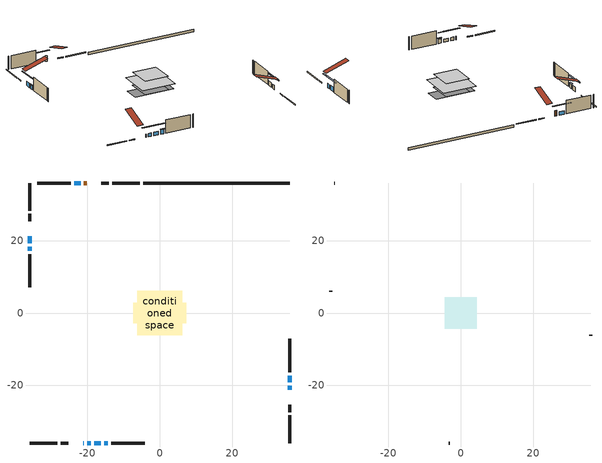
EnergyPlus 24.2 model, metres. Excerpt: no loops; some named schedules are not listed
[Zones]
conditioned space
 floor adiabatic (Floor2 construction): -4.55,-4.55 -4.55,4.55 4.55,4.55 4.55,-4.55 z0.91
 floor adiabatic (AdiabaticFloorConstruction): -6.22,-6.22 -6.22,6.22 6.22,6.22 6.22,-6.22 z3.35
 floor foundation (Slab1 construction): -7.3,-2.83 -7.3,2.83 7.3,2.83 7.3,-2.83 z0
 wall outside (RimJoist1 construction): -5.51,35.96 -13.15,35.96 / -35.96,-35.96 -28.32,-35.96 / -35.96,35.96 -35.96,28.32 / 35.96,-35.96 35.96,-28.32 z0.91:1.21
 wall outside (RimJoist2 construction): -14.08,35.96 -16.13,35.96 / -27.39,-35.96 -25.34,-35.96 / -35.96,27.39 -35.96,25.34 / 35.96,-27.39 35.96,-25.34 z0.91:1.21
 wall outside (AdiabaticWallConstruction 1): -20.24,35.96 -20.96,35.96 z0.91:2.94
 wall outside (AdiabaticWallConstruction): -21.23,-35.96 -21.02,-35.96 / -21.89,35.96 -23.72,35.96 / -20.09,-35.96 -19.1,-35.96 / -18.17,-35.96 -16.34,-35.96 z0.91:2.13; 35.96,-21.23 35.96,-20.11 z0.91:2.49; 35.96,-19.18 35.96,-17.35 z0.91:2.56; -35.96,21.23 -35.96,19.3 / -15.41,-35.96 -14.35,-35.96 z0.91:2.54; -35.96,18.37 -35.96,17.25 z0.91:2.43
 wall outside (Wall1 construction): -24.65,35.96 -33.88,35.96 / -13.42,-35.96 -4.18,-35.96 / -35.96,16.32 -35.96,7.08 / 35.96,-16.42 35.96,-7.18 z0.91:5.79
 wall foundation (FoundationWall1 construction): 35.96,35.96 -4.58,35.96 z0:0.91
 window (WindowConstruction 8): -21.23,-35.96 -21.02,-35.96 z0.91:2.13
 window (WindowConstruction): 35.96,-21.23 35.96,-20.11 z0.91:2.49
 window (WindowConstruction 1): -21.89,35.96 -23.72,35.96 z0.91:2.13
 window (WindowConstruction 2): 35.96,-19.18 35.96,-17.35 z0.91:2.56
 window (WindowConstruction 3): -20.09,-35.96 -19.1,-35.96 z0.91:2.13
 window (WindowConstruction 4): -18.17,-35.96 -16.34,-35.96 z0.91:2.13
 window (WindowConstruction 5): -35.96,21.23 -35.96,19.3 z0.91:2.53
 window (WindowConstruction 6): -15.41,-35.96 -14.35,-35.96 z0.91:2.53
 window (WindowConstruction 7): -35.96,18.37 -35.96,17.25 z0.91:2.43
 door (Door): -20.24,35.96 -20.96,35.96 z0.91:2.94
 ceiling adiabatic (AdiabaticFloorConstruction): 6.22,-6.22 6.22,6.22 -6.22,6.22 -6.22,-6.22 z3.35
attic - vented
 floor to conditioned space (Floor1 construction Reversed): -4.4,-4.4 -4.4,4.4 4.4,4.4 4.4,-4.4 z5.79
 wall outside (Wall3 construction): -34.81,35.96 -35.03,35.96 / -3.25,-35.96 -3.03,-35.96 / -35.96,6.15 -35.96,5.93 / 35.96,-6.25 35.96,-6.04 z0.91:5.79
 roof outside (Roof1 construction): -19.31,35.96,5.79 -19.31,27.39,8.64 -17.06,27.39,8.64 -17.06,35.96,5.79; -22.15,-35.96,5.79 -22.15,-27.39,8.64 -24.41,-27.39,8.64 -24.41,-35.96,5.79; -35.96,22.15,5.79 -27.39,22.15,8.64 -27.39,24.41,8.64 -35.96,24.41,5.79; 35.96,-22.15,5.79 27.39,-22.15,8.64 27.39,-24.41,8.64 35.96,-24.41,5.79
shading: 35.96,-17.47 35.96,-23.86 36.37,-23.86 36.37,-17.47 z5.13; -26.36,35.96 -19.25,35.96 -19.25,36.37 -26.36,36.37 z4.77; 35.96,-14.71 35.96,-21.82 36.37,-21.82 36.37,-14.71 z5.2; -16.46,-35.96 -22.73,-35.96 -22.73,-36.37 -16.46,-36.37 z4.77; -13.7,-35.96 -20.81,-35.96 -20.81,-36.37 -13.7,-36.37 z4.77; -35.96,16.66 -35.96,23.86 -36.37,23.86 -36.37,16.66 z5.17; -14.15,-35.96 -15.62,-35.96 -15.62,-36.37 -14.15,-36.37 z2.74; -35.96,17.05 -35.96,18.57 -36.37,18.57 -36.37,17.05 z2.64
[Building]
Building 1: Terrain=Suburbs
[Site:Location]
Windsor AP_ON: Latitude {deg}=42.28; Longitude {deg}=-82.96; Time Zone {hr}=-5; Elevation {m}=190; Keep Site Location Information=Yes
[Site:GroundTemperature:Shallow]
6.34957, 4.46684, 4.31606, 5.20952, 8.79623, 12.3662, 15.4612, 17.4219, 17.5884, 15.9938, 12.9777, 9.51722
[Site:WaterMainsTemperature]
Calculation Method=Schedule; Temperature Schedule=mains temperature schedule
[Material] Roughness=Rough; Thermal Absorptance=0.9
Name | Thickness {m} | Conductivity {W/m-K} | Density {kg/m3} | Specific Heat {J/kg-K} | Solar Absorptance | Visible Absorptance
asphalt or fiberglass shingles | 0.00635 | 0.162714 | 1121.4 | 1465.45 | 0.4 | 0.4
ceiling stud and cavity | 0.1397 | 0.117363 | 65.682 | 1177.47 | 0.7 | 0.7
concrete 4.0 in. | 0.1016 | 1.803125 | 2242.8 | 837.4 | 0.7 | 0.7
concrete 8.0 in. | 0.2032 | 1.803125 | 2242.8 | 837.4 | 0.7 | 0.7
door material | 0.04445 | 0.053851 | 512.64 | 1214.23 | 0.7 | 0.7
exterior vertical ins | 0.0134723 | 0.029427 | 32.04 | 1214.23 | 0.7 | 0.7
floor covering | 0.0127 | 9.015625 | 54.468 | 1339.84 | 0.6 | 0.6
floor covering 1 | 0.0127 | 0.0433444 | 54.468 | 1339.84 | 0.6 | 0.6
floor rigid ins; wall rigid ins | 0.512978 | 0.029427 | 32.04 | 1214.23 | 0.7 | 0.7
floor stud and cavity | 0.0889 | 0.340671 | 50.32683 | 1063.81 | 0.7 | 0.7
floor stud and cavity 1 | 0.1397 | 1.75129 | 37.0049 | 1207.88 | 0.7 | 0.7
furniture material conditioned space 1 | 0.1524 | 0.115458 | 640.8 | 1214.23 | 0.6 | 0.6
gypsum board | 0.0127 | 0.160291 | 801 | 837.4 | 0.6 | 0.6
gypsum board 1 | 0.0127 | 0.160291 | 801 | 837.4 | 0.7 | 0.7
osb sheathing 0.5 in. | 0.0127 | 0.115458 | 512.64 | 1214.23 | 0.7 | 0.7
osb sheathing 0.75 in. | 0.01905 | 0.115458 | 512.64 | 1214.23 | 0.7 | 0.7
osb sheathing 2.0 in. | 0.0508 | 0.115458 | 512.64 | 1214.23 | 0.7 | 0.7
rim joist stud and cavity | 0.0508 | 0.0451784 | 125.044 | 1163.47 | 0.6 | 0.6
rim joist stud and cavity 1 | 0.0508 | 0.194335 | 50.32683 | 1063.81 | 0.6 | 0.6
slab rigid ins | 0.00025908 | 0.029427 | 32.04 | 1214.23 | 0.7 | 0.7
wall stud and cavity | 0.1397 | 0.116503 | 139.0536 | 1170.24 | 0.7 | 0.7
wall stud and cavity 1 | 0.0889 | 6.1454 | 50.32683 | 1063.81 | 0.6 | 0.6
wall stud and cavity 2 | 0.0889 | 0.380278 | 52.3479 | 1209.89 | 0.7 | 0.7
wall stud and cavity 3 | 0.0889 | 0.391764 | 83.0341 | 1211.67 | 0.7 | 0.7
wood siding | 0.0254 | 0.102417 | 544.68 | 1172.36 | 0.4 | 0.4
wood siding 1 | 0.00254 | 0.102417 | 544.68 | 1172.36 | 0.4 | 0.4
wood siding 2; wood siding 3; wood siding 4 | 0.0254 | 0.102417 | 544.68 | 1172.36 | 0.7 | 0.7
[WindowMaterial:SimpleGlazingSystem]
Name | U-Factor {W/m2-K} | Solar Heat Gain Coefficient
WindowMaterial | 2.91452 | 0.67
WindowMaterial 1 | 2.904297 | 0.68
WindowMaterial 2 | 2.99117 | 0.58
WindowMaterial 3 | 2.93155 | 0.66
WindowMaterial 4 | 2.88953 | 0.69
WindowMaterial 5 | 2.915653 | 0.67
WindowMaterial 6 | 3.026374 | 0.54
[Construction]
AdiabaticFloorConstruction: floor stud and cavity 1, floor rigid ins, osb sheathing 0.75 in., floor covering 1
AdiabaticWallConstruction: wood siding 3, wall rigid ins, wall stud and cavity 2, gypsum board
AdiabaticWallConstruction 1: wood siding 4, wall rigid ins, wall stud and cavity 2, gypsum board
Door: door material
Floor1 construction Reversed: gypsum board, ceiling stud and cavity
Floor2 construction: floor stud and cavity, floor covering
FoundationWall1 construction: concrete 8.0 in., gypsum board 1
furniture construction conditioned space 1: furniture material conditioned space 1
PartitionWallConstruction: gypsum board, wall stud and cavity 3, gypsum board
RimJoist1 construction: wood siding 2, osb sheathing 2.0 in., rim joist stud and cavity
RimJoist2 construction: wood siding 2, rim joist stud and cavity 1
Roof1 construction: asphalt or fiberglass shingles
Slab1 construction: slab rigid ins, concrete 4.0 in.
Wall1 construction: wood siding, osb sheathing 0.5 in., wall stud and cavity, gypsum board
Wall3 construction: wood siding 1, wall stud and cavity 1
WindowConstruction: WindowMaterial
WindowConstruction 1; WindowConstruction 4: WindowMaterial 1
WindowConstruction 2: WindowMaterial 2
WindowConstruction 3: WindowMaterial 3
WindowConstruction 5: WindowMaterial 4
WindowConstruction 6; WindowConstruction 7: WindowMaterial 5
WindowConstruction 8: WindowMaterial 6
[Zone] Multiplier=1; Part of Total Floor Area=Yes
Name | Volume {m3}
attic - vented | 35.8611
conditioned space | 470.7
[Space]
Name | Zone | Volume {m3}
attic - vented 1 | attic - vented | 35.8611
conditioned space 1 | conditioned space | 470.7
[ZoneInfiltration:EffectiveLeakageArea]
infil attic - vented 1: Zone or Space=attic - vented 1; Schedule=Always On Discrete; Effective Air Leakage Area {cm2}=3438.22; Stack Coefficient=0.000537697; Wind Coefficient=1.56671e-05
[ZoneMixing]
whole house fan mix: Zone or Space=attic - vented; Schedule=Always On Continuous; Design Flow Rate Calculation Method=Flow/Zone; Design Flow Rate {m3/s}=0; Source Zone or Space=conditioned space
[SurfaceProperty:ExposedFoundationPerimeter]
Slab1: Exposed Perimeter Calculation Method=TotalExposedPerimeter; Total Exposed Perimeter {m}=40.538
[InternalMass] Zone or ZoneList=conditioned space; Space or SpaceList=conditioned space 1
Name | Construction | Surface Area {m2}
furniture mass conditioned space 1 | furniture construction conditioned space 1 | 128.064
partition wall mass | PartitionWallConstruction | 237.43
[Lights]
interior lighting: Zone or ZoneList or Space or SpaceList=conditioned space 1; Schedule=interior lighting schedule; Design Level Calculation Method=LightingLevel; Lighting Level {W}=343.2; Return Air Fraction=0; Fraction Radiant=0.6; Fraction Visible=0.2; Fraction Replaceable=1
[People]
occupants: Zone or ZoneList or Space or SpaceList=conditioned space 1; Number of People Schedule=occupants schedule; Number of People Calculation Method=People; Number of People=3; Fraction Radiant=0.314171; Sensible Heat Fraction=0.56303; Activity Level Schedule=occupants activity schedule; Carbon Dioxide Generation Rate {m3/s-W}=0; Enable ASHRAE 55 Comfort Warnings=No; Mean Radiant Temperature Calculation Type=EnclosureAveraged
[ElectricEquipment] Zone or ZoneList or Space or SpaceList=conditioned space 1; Design Level Calculation Method=EquipmentLevel
Name | Schedule | Design Level {W} | Fraction Latent | Fraction Radiant | Fraction Lost
clothes dryer | clothes dryer schedule | 140.772 | 0.015 | 0.081 | 0.85
clothes washer | clothes washer schedule | 32.1985 | 0.03 | 0.162 | 0.7
cooking range | cooking range schedule | 215.147 | 0.08 | 0.432 | 0.2
dishwasher | dishwasher schedule | 66.8632 | 0.3 | 0.18 | 0.4
fridge | fridge schedule | 72.9452 | 0 | 0.6 | 0
mech vent bath fan 0 | mech vent bath fan 0 schedule | 50.2 | 0 | 0 | 1
mech vent house fan | mech vent house fan schedule | 0 | 0 | 0 | 1
mech vent house fan cfis | mech vent house fan cfis schedule | 0 | 0 | 0 | 0
misc plug loads | misc plug loads schedule | 494.7 | 0.045 | 0.513 | 0.1
whole house fan | Always On Discrete | 0 | 0 | 0 | 1
[OtherEquipment] Zone or ZoneList or Space or SpaceList=conditioned space 1; Design Level Calculation Method=EquipmentLevel
Name | Fuel Type | Schedule | Design Level {W} | Fraction Latent | Fraction Radiant | Fraction Lost
clothes dryer 1 | Electricity | clothes dryer schedule | 0 | 0.015 | 0.081 | 0.85
cooking range 1 | Electricity | cooking range schedule | 0 | 0.08 | 0.432 | 0.2
general water use latent | None | general water use schedule | 62.594 | 1 | 0 | 0
general water use sensible | None | general water use schedule | -61.6891 | 0 | 0.6 | 0
mech vent house fan latent load | None | Always On Discrete | 0 | 1 | 0 | 0
mech vent house fan sensible load | None | Always On Discrete | 0 | 0 | 0 | 0
water heater energy adjustment1 | Electricity | Always On Discrete | 0.01 | 0 | 0 | 1
[ZoneInfiltration:DesignFlowRate] Zone or ZoneList or Space or SpaceList=conditioned space 1; Schedule=Always On Discrete; Design Flow Rate Calculation Method=Flow/Zone; Design Flow Rate {m3/s}=0
infil flow; natural vent flow; whole house fan flow
[AvailabilityManager:Scheduled]
central ac and furnace airloop Availability Manager: Schedule=Always On Discrete
[Foundation:Kiva]
Foundation Kiva 1: Initial Indoor Air Temperature {C}=18; Wall Height Above Grade {m}=0.910011; Wall Depth Below Slab {m}=0.2032; Custom Block Material Name 1=exterior vertical ins; Custom Block Depth 1 {m}=0.910011; Custom Block X Position 1 {m}=0.2159; Custom Block Z Position 1 {m}=0
[Foundation:Kiva:Settings]
Soil Conductivity {W/m-K}=0.849921; Soil Density {kg/m3}=1842.3; Soil Specific Heat {J/kg-K}=418.7; Ground Solar Absorptivity=0.9; Ground Thermal Absorptivity=0.9; Ground Surface Roughness {m}=0.03; Far-Field Width {m}=40; Deep-Ground Boundary Condition=ZeroFlux; Deep-Ground Depth {m}=40; Minimum Cell Dimension {m}=0.2; Maximum Cell Growth Coefficient=3; Simulation Timestep=Timestep
[Exterior:Lights]
exterior lighting: Schedule=exterior lighting schedule; Design Level {W}=75.6
[EnergyManagementSystem:GlobalVariable]
central_ac_and_furnace_airloop_Fan_RTF
infil_program_Qfan
infil_program_Qinf
natural_vent_program_Qnv
natural_vent_program_Qwhf
[EnergyManagementSystem:Sensor]
Name | Output:Variable or Output:Meter Index Key | Output:Variable or Output:Meter
airflow_gain | infil flow | Infiltration Sensible Heat Gain Energy
airflow_gain_1 | natural vent flow | Infiltration Sensible Heat Gain Energy
airflow_gain_2 | whole house fan flow | Infiltration Sensible Heat Gain Energy
airflow_loss | infil flow | Infiltration Sensible Heat Loss Energy
airflow_loss_1 | natural vent flow | Infiltration Sensible Heat Loss Energy
airflow_loss_2 | whole house fan flow | Infiltration Sensible Heat Loss Energy
clg_load_cond |  | Cooling:EnergyTransfer:Zone:CONDITIONED SPACE
clg_sp_s; clg_sp_s_1 | cooling setpoint | Schedule Value
clothes_dryer_exhaust_0_sch_s | clothes dryer exhaust 0 schedule | Schedule Value
cool_season | cooling season schedule | Schedule Value
htg_load_cond |  | Heating:EnergyTransfer:Zone:CONDITIONED SPACE
htg_sp_s; htg_sp_s_1 | heating setpoint | Schedule Value
ig_ee_conv | clothes dryer | Electric Equipment Convective Heating Energy
ig_ee_conv_2 | cooking range | Electric Equipment Convective Heating Energy
ig_ee_conv_4 | fridge | Electric Equipment Convective Heating Energy
ig_ee_conv_5 | misc plug loads | Electric Equipment Convective Heating Energy
ig_ee_conv_6 | whole house fan | Electric Equipment Convective Heating Energy
ig_ee_rad | clothes dryer | Electric Equipment Radiant Heating Energy
ig_ee_rad_2 | cooking range | Electric Equipment Radiant Heating Energy
ig_ee_rad_4 | fridge | Electric Equipment Radiant Heating Energy
ig_ee_rad_5 | misc plug loads | Electric Equipment Radiant Heating Energy
ig_ee_rad_6 | whole house fan | Electric Equipment Radiant Heating Energy
ig_lgt_conv | interior lighting | Lights Convective Heating Energy
ig_lgt_rad | interior lighting | Lights Radiant Heating Energy
ig_lgt_vis | interior lighting | Lights Visible Radiation Heating Energy
ig_oe_conv | clothes dryer 1 | Other Equipment Convective Heating Energy
ig_oe_conv_1 | cooking range 1 | Other Equipment Convective Heating Energy
ig_oe_conv_2 | general water use latent | Other Equipment Convective Heating Energy
ig_oe_conv_3 | general water use sensible | Other Equipment Convective Heating Energy
ig_oe_conv_4 | water heater energy adjustment1 | Other Equipment Convective Heating Energy
ig_oe_rad | clothes dryer 1 | Other Equipment Radiant Heating Energy
ig_oe_rad_1 | cooking range 1 | Other Equipment Radiant Heating Energy
ig_oe_rad_2 | general water use latent | Other Equipment Radiant Heating Energy
ig_oe_rad_3 | general water use sensible | Other Equipment Radiant Heating Energy
ig_oe_rad_4 | water heater energy adjustment1 | Other Equipment Radiant Heating Energy
ig_ppl_conv | occupants | People Convective Heating Energy
ig_ppl_rad | occupants | People Radiant Heating Energy
im_conv | furniture mass conditioned space 1 | Surface Inside Face Convection Heat Gain Energy
im_conv_1 | partition wall mass | Surface Inside Face Convection Heat Gain Energy
im_ig | furniture mass conditioned space 1 | Surface Inside Face Internal Gains Radiation Heat Gain Energy
im_ig_1 | partition wall mass | Surface Inside Face Internal Gains Radiation Heat Gain Energy
im_lgt | furniture mass conditioned space 1 | Surface Inside Face Lights Radiation Heat Gain Energy
im_lgt_1 | partition wall mass | Surface Inside Face Lights Radiation Heat Gain Energy
im_sol | furniture mass conditioned space 1 | Surface Inside Face Solar Radiation Heat Gain Energy
im_sol_1 | partition wall mass | Surface Inside Face Solar Radiation Heat Gain Energy
im_surf | furniture mass conditioned space 1 | Surface Inside Face Net Surface Thermal Radiation Heat Gain Energy
im_surf_1 | partition wall mass | Surface Inside Face Net Surface Thermal Radiation Heat Gain Energy
mech_vent_bath_fan_0_sch_s | mech vent bath fan 0 schedule | Schedule Value
mv_conv | mech vent bath fan 0 | Electric Equipment Convective Heating Energy
mv_conv_1 | mech vent house fan | Electric Equipment Convective Heating Energy
mv_conv_2 | mech vent house fan cfis | Electric Equipment Convective Heating Energy
mv_conv_3 | mech vent house fan latent load | Other Equipment Convective Heating Energy
mv_conv_4 | mech vent house fan sensible load | Other Equipment Convective Heating Energy
mv_rad | mech vent bath fan 0 | Electric Equipment Radiant Heating Energy
mv_rad_1 | mech vent house fan | Electric Equipment Radiant Heating Energy
mv_rad_2 | mech vent house fan cfis | Electric Equipment Radiant Heating Energy
mv_rad_3 | mech vent house fan latent load | Other Equipment Radiant Heating Energy
mv_rad_4 | mech vent house fan sensible load | Other Equipment Radiant Heating Energy
natural_vent_s | natural vent schedule | Schedule Value
out_pb_s |  | Site Outdoor Air Barometric Pressure
out_wt_s |  | Site Outdoor Air Humidity Ratio
site_vw_s |  | Site Wind Speed
ss_back_out | Window1 | Surface Window Shortwave from Zone Back Out Window Heat Transfer Rate
ss_back_out_1 | Window2 | Surface Window Shortwave from Zone Back Out Window Heat Transfer Rate
ss_back_out_2 | Window3 | Surface Window Shortwave from Zone Back Out Window Heat Transfer Rate
ss_back_out_3 | Window4 | Surface Window Shortwave from Zone Back Out Window Heat Transfer Rate
ss_back_out_4 | Window5 | Surface Window Shortwave from Zone Back Out Window Heat Transfer Rate
ss_back_out_5 | Window6 | Surface Window Shortwave from Zone Back Out Window Heat Transfer Rate
ss_back_out_6 | Window7 | Surface Window Shortwave from Zone Back Out Window Heat Transfer Rate
ss_back_out_7 | Window8 | Surface Window Shortwave from Zone Back Out Window Heat Transfer Rate
ss_back_out_8 | Window9 | Surface Window Shortwave from Zone Back Out Window Heat Transfer Rate
ss_conv | Door1 | Surface Inside Face Convection Heat Gain Energy
ss_conv_1 | Window1 | Surface Inside Face Convection Heat Gain Energy
ss_conv_2 | Window2 | Surface Inside Face Convection Heat Gain Energy
ss_conv_3 | Window3 | Surface Inside Face Convection Heat Gain Energy
ss_conv_4 | Window4 | Surface Inside Face Convection Heat Gain Energy
ss_conv_5 | Window5 | Surface Inside Face Convection Heat Gain Energy
ss_conv_6 | Window6 | Surface Inside Face Convection Heat Gain Energy
ss_conv_7 | Window7 | Surface Inside Face Convection Heat Gain Energy
ss_conv_8 | Window8 | Surface Inside Face Convection Heat Gain Energy
ss_conv_9 | Window9 | Surface Inside Face Convection Heat Gain Energy
ss_ig | Door1 | Surface Inside Face Internal Gains Radiation Heat Gain Energy
ss_ig_1 | Window1 | Surface Inside Face Internal Gains Radiation Heat Gain Energy
ss_ig_2 | Window2 | Surface Inside Face Internal Gains Radiation Heat Gain Energy
ss_ig_3 | Window3 | Surface Inside Face Internal Gains Radiation Heat Gain Energy
ss_ig_4 | Window4 | Surface Inside Face Internal Gains Radiation Heat Gain Energy
ss_ig_5 | Window5 | Surface Inside Face Internal Gains Radiation Heat Gain Energy
ss_ig_6 | Window6 | Surface Inside Face Internal Gains Radiation Heat Gain Energy
ss_ig_7 | Window7 | Surface Inside Face Internal Gains Radiation Heat Gain Energy
ss_ig_8 | Window8 | Surface Inside Face Internal Gains Radiation Heat Gain Energy
ss_ig_9 | Window9 | Surface Inside Face Internal Gains Radiation Heat Gain Energy
ss_lgt | Door1 | Surface Inside Face Lights Radiation Heat Gain Energy
ss_sol | Door1 | Surface Inside Face Solar Radiation Heat Gain Energy
ss_surf | Door1 | Surface Inside Face Net Surface Thermal Radiation Heat Gain Energy
ss_surf_1 | Window1 | Surface Inside Face Net Surface Thermal Radiation Heat Gain Energy
ss_surf_2 | Window2 | Surface Inside Face Net Surface Thermal Radiation Heat Gain Energy
ss_surf_3 | Window3 | Surface Inside Face Net Surface Thermal Radiation Heat Gain Energy
ss_surf_4 | Window4 | Surface Inside Face Net Surface Thermal Radiation Heat Gain Energy
ss_surf_5 | Window5 | Surface Inside Face Net Surface Thermal Radiation Heat Gain Energy
ss_surf_6 | Window6 | Surface Inside Face Net Surface Thermal Radiation Heat Gain Energy
ss_surf_7 | Window7 | Surface Inside Face Net Surface Thermal Radiation Heat Gain Energy
ss_surf_8 | Window8 | Surface Inside Face Net Surface Thermal Radiation Heat Gain Energy
ss_surf_9 | Window9 | Surface Inside Face Net Surface Thermal Radiation Heat Gain Energy
ss_trans_in | Window1 | Surface Window Transmitted Solar Radiation Rate
ss_trans_in_1 | Window2 | Surface Window Transmitted Solar Radiation Rate
ss_trans_in_2 | Window3 | Surface Window Transmitted Solar Radiation Rate
ss_trans_in_3 | Window4 | Surface Window Transmitted Solar Radiation Rate
ss_trans_in_4 | Window5 | Surface Window Transmitted Solar Radiation Rate
ss_trans_in_5 | Window6 | Surface Window Transmitted Solar Radiation Rate
ss_trans_in_6 | Window7 | Surface Window Transmitted Solar Radiation Rate
ss_trans_in_7 | Window8 | Surface Window Transmitted Solar Radiation Rate
ss_trans_in_8 | Window9 | Surface Window Transmitted Solar Radiation Rate
ss_trans_out | Window1 | Surface Inside Face Initial Transmitted Diffuse Transmitted Out Window Solar Radiation Rate
ss_trans_out_1 | Window2 | Surface Inside Face Initial Transmitted Diffuse Transmitted Out Window Solar Radiation Rate
ss_trans_out_2 | Window3 | Surface Inside Face Initial Transmitted Diffuse Transmitted Out Window Solar Radiation Rate
ss_trans_out_3 | Window4 | Surface Inside Face Initial Transmitted Diffuse Transmitted Out Window Solar Radiation Rate
ss_trans_out_4 | Window5 | Surface Inside Face Initial Transmitted Diffuse Transmitted Out Window Solar Radiation Rate
ss_trans_out_5 | Window6 | Surface Inside Face Initial Transmitted Diffuse Transmitted Out Window Solar Radiation Rate
ss_trans_out_6 | Window7 | Surface Inside Face Initial Transmitted Diffuse Transmitted Out Window Solar Radiation Rate
ss_trans_out_7 | Window8 | Surface Inside Face Initial Transmitted Diffuse Transmitted Out Window Solar Radiation Rate
ss_trans_out_8 | Window9 | Surface Inside Face Initial Transmitted Diffuse Transmitted Out Window Solar Radiation Rate
s_conv | Floor1 | Surface Inside Face Convection Heat Gain Energy
s_conv_1 | Floor2 | Surface Inside Face Convection Heat Gain Energy
s_conv_10 | RimJoist2:180 | Surface Inside Face Convection Heat Gain Energy
s_conv_11 | RimJoist2:270 | Surface Inside Face Convection Heat Gain Energy
s_conv_12 | RimJoist2:90 | Surface Inside Face Convection Heat Gain Energy
s_conv_13 | Slab1 | Surface Inside Face Convection Heat Gain Energy
s_conv_14 | Wall1:0 | Surface Inside Face Convection Heat Gain Energy
s_conv_15 | Wall1:180 | Surface Inside Face Convection Heat Gain Energy
s_conv_16 | Wall1:270 | Surface Inside Face Convection Heat Gain Energy
s_conv_17 | Wall1:90 | Surface Inside Face Convection Heat Gain Energy
s_conv_2 | FoundationWall1 | Surface Inside Face Convection Heat Gain Energy
s_conv_3 | inferred conditioned ceiling | Surface Inside Face Convection Heat Gain Energy
s_conv_4 | inferred conditioned floor | Surface Inside Face Convection Heat Gain Energy
s_conv_5 | RimJoist1:0 | Surface Inside Face Convection Heat Gain Energy
s_conv_6 | RimJoist1:180 | Surface Inside Face Convection Heat Gain Energy
s_conv_7 | RimJoist1:270 | Surface Inside Face Convection Heat Gain Energy
s_conv_8 | RimJoist1:90 | Surface Inside Face Convection Heat Gain Energy
s_conv_9 | RimJoist2:0 | Surface Inside Face Convection Heat Gain Energy
s_ig | Floor1 | Surface Inside Face Internal Gains Radiation Heat Gain Energy
s_ig_1 | Floor2 | Surface Inside Face Internal Gains Radiation Heat Gain Energy
s_ig_10 | RimJoist2:180 | Surface Inside Face Internal Gains Radiation Heat Gain Energy
s_ig_11 | RimJoist2:270 | Surface Inside Face Internal Gains Radiation Heat Gain Energy
s_ig_12 | RimJoist2:90 | Surface Inside Face Internal Gains Radiation Heat Gain Energy
s_ig_13 | Slab1 | Surface Inside Face Internal Gains Radiation Heat Gain Energy
s_ig_14 | Wall1:0 | Surface Inside Face Internal Gains Radiation Heat Gain Energy
s_ig_15 | Wall1:180 | Surface Inside Face Internal Gains Radiation Heat Gain Energy
s_ig_16 | Wall1:270 | Surface Inside Face Internal Gains Radiation Heat Gain Energy
s_ig_17 | Wall1:90 | Surface Inside Face Internal Gains Radiation Heat Gain Energy
s_ig_2 | FoundationWall1 | Surface Inside Face Internal Gains Radiation Heat Gain Energy
s_ig_3 | inferred conditioned ceiling | Surface Inside Face Internal Gains Radiation Heat Gain Energy
s_ig_4 | inferred conditioned floor | Surface Inside Face Internal Gains Radiation Heat Gain Energy
s_ig_5 | RimJoist1:0 | Surface Inside Face Internal Gains Radiation Heat Gain Energy
s_ig_6 | RimJoist1:180 | Surface Inside Face Internal Gains Radiation Heat Gain Energy
s_ig_7 | RimJoist1:270 | Surface Inside Face Internal Gains Radiation Heat Gain Energy
s_ig_8 | RimJoist1:90 | Surface Inside Face Internal Gains Radiation Heat Gain Energy
s_ig_9 | RimJoist2:0 | Surface Inside Face Internal Gains Radiation Heat Gain Energy
s_lgt | Floor1 | Surface Inside Face Lights Radiation Heat Gain Energy
s_lgt_1 | Floor2 | Surface Inside Face Lights Radiation Heat Gain Energy
s_lgt_10 | RimJoist2:180 | Surface Inside Face Lights Radiation Heat Gain Energy
s_lgt_11 | RimJoist2:270 | Surface Inside Face Lights Radiation Heat Gain Energy
s_lgt_12 | RimJoist2:90 | Surface Inside Face Lights Radiation Heat Gain Energy
s_lgt_13 | Slab1 | Surface Inside Face Lights Radiation Heat Gain Energy
s_lgt_14 | Wall1:0 | Surface Inside Face Lights Radiation Heat Gain Energy
s_lgt_15 | Wall1:180 | Surface Inside Face Lights Radiation Heat Gain Energy
s_lgt_16 | Wall1:270 | Surface Inside Face Lights Radiation Heat Gain Energy
s_lgt_17 | Wall1:90 | Surface Inside Face Lights Radiation Heat Gain Energy
